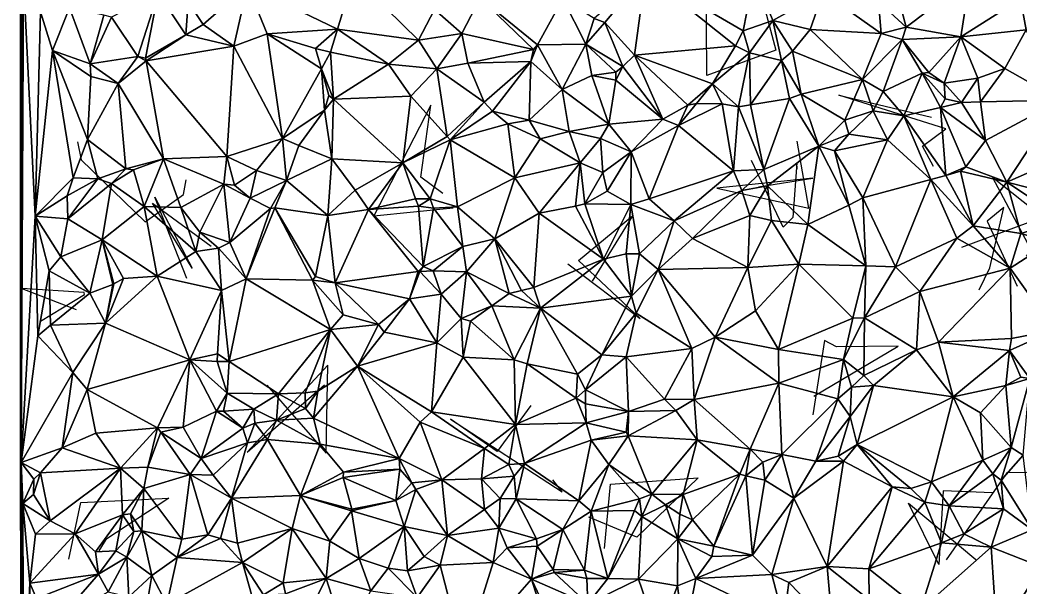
# Model space of a CAD drawing. Header units: metres. Extents: x -15 to 15.5, y -15.4 to 15.9.
# Drawn here: x -14.99 to 1.82, y -6.54 to 3 of the extents above; entities that cross this region are included whole.
import ezdxf

# ---------------------------------------------------------------- set-up
doc = ezdxf.new("R2010")
doc.units = ezdxf.units.M
doc.layers.add('CRACKS', color=1, linetype='Continuous')
doc.layers.add('STREET_MESH', color=7, linetype='Continuous')

msp = doc.modelspace()

# ---------------------------------------------------------------- linework, layer by layer
at = {"layer": 'CRACKS'}
for points in [[(-3.02, 3.749, 0.1), (-2.634, 3.758, 0.1), (-2.3, 2.492, 0.1), (-3.457, 2.069, 0.1), (-3.468, 3.778, 0.1)], [(0.347, 0.538, 0.1), (0.166, 0.884, 0.1), (0.553, 1.172, 0.1), (-1.24, 1.741, 0.1), (0.312, 1.369, 0.1)], [(-7.894, 0.09, 0.1), (-8.263, 0.363, 0.1), (-8.096, 1.57, 0.1), (-9.054, -0.289, 0.1), (-7.717, -0.152, 0.1)], [(-14.03, 0.952, 0.1), (-13.97, 0.655, 0.1), (-12.89, -0.387, 0.1), (-12.25, 0.069, 0.1), (-12.205, 0.315, 0.1)], [(-2.589, 0.199, 0.1), (-1.678, 0.346, 0.1), (-3.288, 0.175, 0.1), (-1.748, -0.16, 0.1), (-1.94, 0.968, 0.1)], [(-1.944, 0.498, 0.1), (-1.946, 0.604, 0.1), (-2.017, -0.314, 0.1), (-2.176, -0.48, 0.1), (-2.708, 0.639, 0.1)], [(0.825, -0.811, 0.1), (2.18, -0.308, 0.1), (1.339, 0.355, 0.1), (2.29, -1.427, 0.1), (1.911, -0.941, 0.1)], [(-12.193, -1.339, 0.1), (-12.733, 0.023, 0.1), (-12.102, -1.169, 0.1), (-12.771, -0.077, 0.1), (-11.785, -0.798, 0.1)], [(1.114, -1.531, 0.1), (1.296, -1.161, 0.1), (1.529, -0.146, 0.1), (1.251, -0.378, 0.1), (1.755, -1.466, 0.1)], [(-5.791, -1.091, 0.1), (-4.581, -2.012, 0.1), (-5.612, -1.039, 0.1), (-4.706, -0.288, 0.1), (-5.384, -1.387, 0.1)], [(-14.651, -2.055, 0.1), (-13.914, -1.61, 0.1), (-13.919, -1.574, 0.1), (-14.965, -1.507, 0.1), (-14.051, -1.862, 0.1)], [(-1.663, -3.314, 0.1), (-0.245, -2.474, 0.1), (-1.279, -2.487, 0.1), (-1.48, -2.383, 0.1), (-1.681, -3.631, 0.1)], [(-10.849, -3.128, 0.1), (-9.852, -4.273, 0.1), (-9.824, -2.794, 0.1), (-11.18, -4.257, 0.1), (-9.883, -3.123, 0.1)], [(-6.415, -3.47, 0.1), (-6.983, -4.246, 0.1), (-7.763, -3.7, 0.1), (-5.891, -4.924, 0.1), (-6.043, -4.72, 0.1)], [(-5.177, -5.873, 0.1), (-5.078, -4.792, 0.1), (-3.603, -4.689, 0.1), (-4.633, -5.68, 0.1), (-5.439, -5.344, 0.1)], [(2.23, -5.418, 0.1), (2.212, -5.761, 0.1), (2.247, -4.589, 0.1), (1.581, -4.604, 0.1), (0.561, -6.065, 0.1)], [(-14.172, -6.053, 0.1), (-13.975, -5.102, 0.1), (-12.494, -5.026, 0.1), (-13.555, -5.72, 0.1), (-13.67, -5.912, 0.1)], [(1.337, -4.94, 0.1), (0.509, -4.907, 0.1), (0.436, -6.144, 0.1), (-0.073, -5.113, 0.1), (1.061, -6.056, 0.1)]]:
    msp.add_polyline3d(points, dxfattribs=at)
at = {"layer": 'STREET_MESH'}
for points in [[(-14.984, -10.858), (-14.974, -4.429), (-14.995, 10.295)], [(-14.974, -4.429), (-14.957, 4.76), (-14.995, 10.295)], [(-14.957, 4.76), (-14.974, -4.429), (-14.934, 3.716)], [(-14.974, -4.429), (-14.742, -0.295), (-14.934, 3.716)], [(-14.934, 3.716), (-14.742, -0.295), (-14.652, 3.14)], [(-9.663, 2.844), (-9.391, 3.735), (-11.174, 3.579)], [(-9.391, 3.735), (-9.663, 2.844), (-8.3, 2.663)], [(-8.035, 3.175), (-9.391, 3.735), (-8.3, 2.663)], [(-5.352, 3.027), (-5.172, 2.961), (-4.489, 3.777)], [(-4.489, 3.777), (-5.172, 2.961), (-4.672, 2.408)], [(-2.976, 2.567), (-4.489, 3.777), (-4.672, 2.408)], [(-2.976, 2.567), (-2.849, 2.819), (-4.489, 3.777)], [(-2.849, 2.819), (-2.662, 3.762), (-4.489, 3.777)], [(-2.35, 2.992), (-2.662, 3.762), (-2.849, 2.819)], [(-1.507, 3.47), (-2.662, 3.762), (-2.35, 2.992)], [(-11.916, 2.924), (-11.174, 3.579), (-12.171, 3.307)], [(-11.174, 3.579), (-11.916, 2.924), (-11.406, 2.562)], [(-10.844, 2.767), (-11.174, 3.579), (-11.406, 2.562)], [(-10.844, 2.767), (-9.663, 2.844), (-11.174, 3.579)], [(-0.575, 3.303), (-0.11, 2.879), (-0.304, 3.627)], [(-0.304, 3.627), (-0.11, 2.879), (0.957, 3.693)], [(0.957, 3.693), (-0.11, 2.879), (0.807, 2.718)], [(1.809, 3.355), (0.957, 3.693), (0.807, 2.718)], [(1.904, 2.835), (2.825, 3.626), (1.809, 3.355)], [(-13.014, 2.389), (-12.677, 3.458), (-13.456, 3.048)], [(-13.014, 2.389), (-12.886, 2.362), (-12.677, 3.458)], [(-12.886, 2.362), (-12.209, 2.75), (-12.677, 3.458)], [(-12.677, 3.458), (-12.209, 2.75), (-12.171, 3.307)], [(-7.265, 3.37), (-8.035, 3.175), (-7.572, 2.771)], [(-6.37, 2.507), (-7.265, 3.37), (-7.572, 2.771)], [(-6.301, 2.581), (-7.265, 3.37), (-6.37, 2.507)], [(-7.265, 3.37), (-6.301, 2.581), (-5.877, 3.36)], [(-1.507, 3.47), (-2.35, 2.992), (-1.724, 2.839)], [(-0.533, 2.773), (-1.507, 3.47), (-1.724, 2.839)], [(-0.575, 3.303), (-1.507, 3.47), (-0.533, 2.773)], [(-14.447, 2.49), (-14.162, 3.205), (-14.652, 3.14)], [(-13.815, 2.267), (-14.162, 3.205), (-14.447, 2.49)], [(-14.162, 3.205), (-13.815, 2.267), (-13.588, 3.082)], [(-12.209, 2.75), (-11.916, 2.924), (-12.171, 3.307)], [(-6.301, 2.581), (-5.492, 2.593), (-5.877, 3.36)], [(-5.492, 2.593), (-5.352, 3.027), (-5.877, 3.36)], [(-0.11, 2.879), (-0.575, 3.303), (-0.533, 2.773)], [(1.904, 2.835), (1.809, 3.355), (0.807, 2.718)], [(-14.742, -0.295), (-14.447, 2.49), (-14.652, 3.14)], [(-13.588, 3.082), (-13.815, 2.267), (-13.456, 3.048)], [(-13.815, 2.267), (-13.014, 2.389), (-13.456, 3.048)], [(-8.035, 3.175), (-8.3, 2.663), (-7.572, 2.771)], [(-5.492, 2.593), (-5.172, 2.961), (-5.352, 3.027)], [(-11.916, 2.924), (-12.209, 2.75), (-11.406, 2.562)], [(-4.872, 2.222), (-5.172, 2.961), (-5.492, 2.593)], [(-5.172, 2.961), (-4.872, 2.222), (-4.672, 2.408)], [(-2.744, 2.449), (-2.35, 2.992), (-2.849, 2.819)], [(-2.35, 2.992), (-2.744, 2.449), (-2.206, 2.323)], [(-2.35, 2.992), (-2.018, 2.477), (-1.724, 2.839)], [(-2.018, 2.477), (-2.35, 2.992), (-2.206, 2.323)], [(-0.177, 2.672), (-0.11, 2.879), (-0.533, 2.773)], [(-0.11, 2.879), (-0.177, 2.672), (0.807, 2.718)], [(-12.886, 2.362), (-12.876, 2.312), (-12.209, 2.75)], [(-12.209, 2.75), (-12.876, 2.312), (-11.406, 2.562)], [(-10.586, 1.011), (-10.844, 2.767), (-11.406, 2.562)], [(-9.663, 2.844), (-10.844, 2.767), (-10.033, 2.524)], [(-10.844, 2.767), (-9.932, 2.182), (-10.033, 2.524)], [(-10.844, 2.767), (-10.586, 1.011), (-9.932, 2.182)], [(-9.777, 2.461), (-9.663, 2.844), (-10.033, 2.524)], [(-9.663, 2.844), (-9.777, 2.461), (-8.808, 2.258)], [(-8.3, 2.663), (-9.663, 2.844), (-8.808, 2.258)], [(-8.3, 2.663), (-7.991, 2.181), (-7.572, 2.771)], [(-7.991, 2.181), (-7.473, 2.278), (-7.572, 2.771)], [(-7.473, 2.278), (-6.37, 2.507), (-7.572, 2.771)], [(-2.976, 2.567), (-2.744, 2.449), (-2.849, 2.819)], [(-2.018, 2.477), (-0.845, 2.001), (-1.724, 2.839)], [(-0.845, 2.001), (-0.533, 2.773), (-1.724, 2.839)], [(-0.845, 2.001), (-0.177, 2.672), (-0.533, 2.773)], [(-0.177, 2.672), (0.27, 2.121), (0.807, 2.718)], [(0.807, 2.718), (0.27, 2.121), (0.528, 1.941)], [(1.093, 2.026), (0.807, 2.718), (0.528, 1.941)], [(1.904, 2.835), (0.807, 2.718), (1.544, 2.187)], [(0.807, 2.718), (1.093, 2.026), (1.544, 2.187)], [(2.487, 1.656), (1.904, 2.835), (1.544, 2.187)], [(-12.876, 2.312), (-11.522, 0.709), (-11.406, 2.562)], [(-11.522, 0.709), (-10.586, 1.011), (-11.406, 2.562)], [(-9.932, 2.182), (-9.777, 2.461), (-10.033, 2.524)], [(-7.991, 2.181), (-8.3, 2.663), (-8.808, 2.258)], [(-6.417, 2.303), (-6.301, 2.581), (-6.37, 2.507)], [(-6.301, 2.581), (-6.417, 2.303), (-5.888, 1.835)], [(-5.492, 2.593), (-6.301, 2.581), (-5.888, 1.835)], [(-5.39, 2.067), (-5.492, 2.593), (-5.888, 1.835)], [(-4.988, 2.126), (-5.492, 2.593), (-5.39, 2.067)], [(-4.988, 2.126), (-4.872, 2.222), (-5.492, 2.593)], [(-3.366, 1.928), (-2.976, 2.567), (-4.672, 2.408)], [(-3.366, 1.928), (-2.744, 2.449), (-2.976, 2.567)], [(-0.177, 2.672), (-0.845, 2.001), (-0.495, 1.802)], [(-0.177, 2.672), (-0.495, 1.802), (0.157, 2.109)], [(0.27, 2.121), (-0.177, 2.672), (0.157, 2.109)], [(-14.447, 2.49), (-14.742, -0.295), (-14.103, 0.352)], [(-13.863, 0.995), (-14.447, 2.49), (-14.103, 0.352)], [(-13.863, 0.995), (-13.805, 2.051), (-14.447, 2.49)], [(-13.805, 2.051), (-13.815, 2.267), (-14.447, 2.49)], [(-13.014, 2.389), (-13.815, 2.267), (-13.346, 1.936)], [(-12.876, 2.312), (-13.014, 2.389), (-13.346, 1.936)], [(-12.876, 2.312), (-12.886, 2.362), (-13.014, 2.389)], [(-9.932, 2.182), (-9.731, 1.669), (-9.777, 2.461)], [(-9.777, 2.461), (-9.731, 1.669), (-8.808, 2.258)], [(-6.417, 2.303), (-6.37, 2.507), (-7.473, 2.278)], [(-4.872, 2.222), (-4.197, 1.333), (-4.672, 2.408)], [(-4.197, 1.333), (-3.777, 1.569), (-4.672, 2.408)], [(-3.777, 1.569), (-3.366, 1.928), (-4.672, 2.408)], [(-2.744, 2.449), (-3.366, 1.928), (-2.927, 1.543)], [(-2.744, 2.449), (-2.927, 1.543), (-2.727, 1.576)], [(-2.206, 2.323), (-2.744, 2.449), (-2.727, 1.576)], [(-2.018, 2.477), (-2.206, 2.323), (-1.872, 1.753)], [(-0.845, 2.001), (-2.018, 2.477), (-1.872, 1.753)], [(-13.815, 2.267), (-13.805, 2.051), (-13.346, 1.936)], [(-12.587, 0.668), (-12.876, 2.312), (-13.346, 1.936)], [(-11.522, 0.709), (-12.876, 2.312), (-12.587, 0.668)], [(-9.731, 1.669), (-8.433, 1.719), (-8.808, 2.258)], [(-8.433, 1.719), (-7.991, 2.181), (-8.808, 2.258)], [(-7.473, 2.278), (-7.991, 2.181), (-7.201, 1.62)], [(-6.417, 2.303), (-7.473, 2.278), (-7.201, 1.62)], [(-7.061, 1.469), (-6.417, 2.303), (-7.201, 1.62)], [(-6.417, 2.303), (-7.061, 1.469), (-6.441, 1.32)], [(-6.417, 2.303), (-6.441, 1.32), (-5.888, 1.835)], [(-4.872, 2.222), (-4.988, 2.126), (-4.987, 1.988)], [(-4.197, 1.333), (-4.872, 2.222), (-4.987, 1.988)], [(-2.068, 1.684), (-2.206, 2.323), (-2.727, 1.576)], [(-2.206, 2.323), (-2.068, 1.684), (-1.872, 1.753)], [(1.093, 2.026), (1.136, 1.625), (1.544, 2.187)], [(1.136, 1.625), (2.487, 1.656), (1.544, 2.187)], [(-13.805, 2.051), (-13.863, 0.995), (-13.346, 1.936)], [(-10.586, 1.011), (-9.883, 1.486), (-9.932, 2.182)], [(-9.808, 1.734), (-9.731, 1.669), (-9.932, 2.182)], [(-9.883, 1.486), (-9.808, 1.734), (-9.932, 2.182)], [(-7.821, 1.042), (-7.991, 2.181), (-8.433, 1.719)], [(-7.991, 2.181), (-7.821, 1.042), (-7.201, 1.62)], [(-5.39, 2.067), (-5.888, 1.835), (-5.103, 1.254)], [(-4.988, 2.126), (-5.39, 2.067), (-4.987, 1.988)], [(-4.987, 1.988), (-5.39, 2.067), (-5.103, 1.254)], [(-0.495, 1.802), (-0.148, 1.394), (0.157, 2.109)], [(0.157, 2.109), (-0.148, 1.394), (0.466, 1.533)], [(0.27, 2.121), (0.157, 2.109), (0.528, 1.941)], [(0.157, 2.109), (0.543, 1.674), (0.528, 1.941)], [(0.543, 1.674), (0.157, 2.109), (0.466, 1.533)], [(0.819, 1.616), (1.093, 2.026), (0.528, 1.941)], [(1.093, 2.026), (0.819, 1.616), (1.136, 1.625)], [(-13.863, 0.995), (-13.215, 0.503), (-13.346, 1.936)], [(-13.215, 0.503), (-12.587, 0.668), (-13.346, 1.936)], [(-4.197, 1.333), (-4.987, 1.988), (-5.103, 1.254)], [(-3.63, 1.599), (-3.366, 1.928), (-3.777, 1.569)], [(-3.366, 1.928), (-3.63, 1.599), (-3.2, 1.59)], [(-2.927, 1.543), (-3.366, 1.928), (-3.2, 1.59)], [(-1.142, 1.319), (-0.845, 2.001), (-1.872, 1.753)], [(-1.142, 1.319), (-0.667, 1.478), (-0.845, 2.001)], [(-0.845, 2.001), (-0.667, 1.478), (-0.495, 1.802)], [(0.543, 1.674), (0.819, 1.616), (0.528, 1.941)], [(-9.808, 1.734), (-9.883, 1.486), (-9.731, 1.669)], [(-9.731, 1.669), (-8.564, 0.605), (-8.433, 1.719)], [(-8.564, 0.605), (-7.821, 1.042), (-8.433, 1.719)], [(-6.441, 1.32), (-5.769, 1.126), (-5.888, 1.835)], [(-5.888, 1.835), (-5.769, 1.126), (-5.103, 1.254)], [(-2.5, 0.489), (-2.068, 1.684), (-2.727, 1.576)], [(-2.068, 1.684), (-2.5, 0.489), (-1.579, 0.882)], [(-2.068, 1.684), (-1.579, 0.882), (-1.872, 1.753)], [(-1.579, 0.882), (-1.142, 1.319), (-1.872, 1.753)], [(-0.667, 1.478), (-0.148, 1.394), (-0.495, 1.802)], [(-9.731, 1.669), (-9.883, 1.486), (-9.76, 0.669)], [(-8.564, 0.605), (-9.731, 1.669), (-9.76, 0.669)], [(-7.821, 1.042), (-7.768, 0.99), (-7.201, 1.62)], [(-7.768, 0.99), (-7.061, 1.469), (-7.201, 1.62)], [(-3.777, 1.569), (-4.197, 1.333), (-3.937, 1.23)], [(-3.2, 1.59), (-3.63, 1.599), (-3.937, 1.23)], [(-3.63, 1.599), (-3.777, 1.569), (-3.937, 1.23)], [(-3.2, 1.59), (-3.937, 1.23), (-3.009, 0.468)], [(-2.927, 1.543), (-3.2, 1.59), (-3.009, 0.468)], [(-2.5, 0.489), (-2.927, 1.543), (-3.009, 0.468)], [(-2.927, 1.543), (-2.5, 0.489), (-2.727, 1.576)], [(0.466, 1.533), (-0.148, 1.394), (0.553, 0.392)], [(0.819, 1.616), (0.543, 1.674), (0.466, 1.533)], [(1.224, 0.979), (0.819, 1.616), (0.466, 1.533)], [(0.89, 0.537), (0.466, 1.533), (0.553, 0.392)], [(0.89, 0.537), (1.224, 0.979), (0.466, 1.533)], [(1.136, 1.625), (0.819, 1.616), (1.224, 0.979)], [(2.487, 1.656), (1.136, 1.625), (1.224, 0.979)], [(1.582, 0.275), (2.487, 1.656), (1.224, 0.979)], [(3.004, 0.902), (2.487, 1.656), (1.582, 0.275)], [(-9.883, 1.486), (-10.586, 1.011), (-10.31, 0.892)], [(-9.883, 1.486), (-10.31, 0.892), (-9.76, 0.669)], [(-7.061, 1.469), (-7.768, 0.99), (-6.802, 1.256)], [(-7.061, 1.469), (-6.802, 1.256), (-6.441, 1.32)], [(-1.072, 1.084), (-0.667, 1.478), (-1.142, 1.319)], [(-0.667, 1.478), (-1.072, 1.084), (-0.422, 0.986)], [(-0.148, 1.394), (-0.667, 1.478), (-0.422, 0.986)], [(-0.148, 1.394), (-0.422, 0.986), (0.304, 0.321)], [(0.553, 0.392), (-0.148, 1.394), (0.304, 0.321)], [(-7.768, 0.99), (-6.681, 0.349), (-6.802, 1.256)], [(-6.441, 1.32), (-6.802, 1.256), (-6.259, 1.004)], [(-6.802, 1.256), (-6.681, 0.349), (-6.259, 1.004)], [(-5.769, 1.126), (-6.441, 1.32), (-6.259, 1.004)], [(-5.769, 1.126), (-5.244, 1.013), (-5.103, 1.254)], [(-5.244, 1.013), (-4.731, 0.788), (-5.103, 1.254)], [(-4.731, 0.788), (-4.197, 1.333), (-5.103, 1.254)], [(-4.197, 1.333), (-4.731, 0.788), (-3.937, 1.23)], [(-4.731, 0.788), (-4.43, -0.001), (-3.937, 1.23)], [(-3.937, 1.23), (-4.43, -0.001), (-3.009, 0.468)], [(-1.072, 1.084), (-1.142, 1.319), (-1.579, 0.882)], [(-11.023, 0.472), (-10.586, 1.011), (-11.522, 0.709)], [(-10.586, 1.011), (-11.023, 0.472), (-10.517, 0.307)], [(-10.31, 0.892), (-10.586, 1.011), (-10.517, 0.307)], [(-8.564, 0.605), (-7.768, 0.99), (-7.821, 1.042)], [(-5.587, 0.603), (-5.769, 1.126), (-6.259, 1.004)], [(-5.244, 1.013), (-5.769, 1.126), (-5.587, 0.603)], [(-5.204, 0.438), (-5.244, 1.013), (-5.587, 0.603)], [(-4.731, 0.788), (-5.244, 1.013), (-5.204, 0.438)], [(-1.313, 0.801), (-1.072, 1.084), (-1.579, 0.882)], [(-1.072, 1.084), (-1.313, 0.801), (-0.422, 0.986)], [(-13.688, 0.336), (-13.863, 0.995), (-14.103, 0.352)], [(-13.688, 0.336), (-13.215, 0.503), (-13.863, 0.995)], [(-10.31, 0.892), (-10.517, 0.307), (-9.76, 0.669)], [(-7.768, 0.99), (-8.564, 0.605), (-8.104, -0.003)], [(-7.646, -0.139), (-7.768, 0.99), (-8.104, -0.003)], [(-6.681, 0.349), (-7.768, 0.99), (-7.646, -0.139)], [(-6.681, 0.349), (-5.587, 0.603), (-6.259, 1.004)], [(-2.5, 0.489), (-2.441, 0.215), (-1.579, 0.882)], [(-2.441, 0.215), (-1.763, -0.432), (-1.579, 0.882)], [(-1.763, -0.432), (-1.075, -0.111), (-1.579, 0.882)], [(-1.075, -0.111), (-1.313, 0.801), (-1.579, 0.882)], [(-1.313, 0.801), (-0.838, 0.016), (-0.422, 0.986)], [(-0.422, 0.986), (-0.838, 0.016), (0.304, 0.321)], [(0.89, 0.537), (1.582, 0.275), (1.224, 0.979)], [(3.004, 0.902), (1.582, 0.275), (2.773, -0.025)], [(-11.569, 0.244), (-11.522, 0.709), (-12.587, 0.668)], [(-11.569, 0.244), (-11.394, 0.226), (-11.522, 0.709)], [(-11.394, 0.226), (-11.023, 0.472), (-11.522, 0.709)], [(-4.731, 0.788), (-5.204, 0.438), (-5.131, 0.127)], [(-4.733, -0.1), (-4.731, 0.788), (-5.131, 0.127)], [(-4.731, 0.788), (-4.733, -0.1), (-4.43, -0.001)], [(-0.838, 0.016), (-1.313, 0.801), (-1.075, -0.111)], [(-13.215, 0.503), (-13.087, 0.487), (-12.587, 0.668)], [(-13.087, 0.487), (-12.911, -0.13), (-12.587, 0.668)], [(-12.911, -0.13), (-12.296, -0.149), (-12.587, 0.668)], [(-12.296, -0.149), (-11.569, 0.244), (-12.587, 0.668)], [(-10.517, 0.307), (-9.823, -0.281), (-9.76, 0.669)], [(-9.823, -0.281), (-9.363, 0.146), (-9.76, 0.669)], [(-9.363, 0.146), (-8.564, 0.605), (-9.76, 0.669)], [(-8.564, 0.605), (-9.363, 0.146), (-9.144, -0.181)], [(-8.354, -0.004), (-8.564, 0.605), (-9.144, -0.181)], [(-8.564, 0.605), (-8.354, -0.004), (-8.104, -0.003)], [(-6.681, 0.349), (-6.277, -0.244), (-5.587, 0.603)], [(-6.277, -0.244), (-5.667, -0.126), (-5.587, 0.603)], [(-5.667, -0.126), (-5.508, -0.088), (-5.587, 0.603)], [(-5.508, -0.088), (-5.204, 0.438), (-5.587, 0.603)], [(0.8, 0.465), (0.89, 0.537), (0.553, 0.392)], [(0.8, 0.465), (1.582, 0.275), (0.89, 0.537)], [(-14.742, -0.295), (-14.204, 0.047), (-14.103, 0.352)], [(-14.204, 0.047), (-13.688, 0.336), (-14.103, 0.352)], [(-13.215, 0.503), (-13.688, 0.336), (-13.457, 0.254)], [(-13.215, 0.503), (-13.457, 0.254), (-13.087, 0.487)], [(-13.457, 0.254), (-12.911, -0.13), (-13.087, 0.487)], [(-11.131, 0.01), (-11.023, 0.472), (-11.394, 0.226)], [(-11.023, 0.472), (-11.131, 0.01), (-10.517, 0.307)], [(-6.681, 0.349), (-7.646, -0.139), (-7.019, -0.672)], [(-6.277, -0.244), (-6.681, 0.349), (-7.019, -0.672)], [(-5.204, 0.438), (-5.508, -0.088), (-5.131, 0.127)], [(-4.43, -0.001), (-4.008, -0.37), (-3.009, 0.468)], [(-4.008, -0.37), (-2.87, 0.137), (-3.009, 0.468)], [(-2.87, 0.137), (-2.5, 0.489), (-3.009, 0.468)], [(-2.441, 0.215), (-2.5, 0.489), (-2.87, 0.137)], [(1.012, -0.456), (0.553, 0.392), (0.304, 0.321)], [(1.012, -0.456), (0.8, 0.465), (0.553, 0.392)], [(1.582, 0.275), (0.8, 0.465), (1.012, -0.456)], [(-14.194, -0.338), (-13.688, 0.336), (-14.204, 0.047)], [(-13.688, 0.336), (-14.194, -0.338), (-13.457, 0.254)], [(-13.457, 0.254), (-14.194, -0.338), (-13.617, -0.691)], [(-12.911, -0.13), (-13.457, 0.254), (-13.617, -0.691)], [(-11.569, 0.244), (-12.296, -0.149), (-11.975, -0.56)], [(-11.469, -0.733), (-11.569, 0.244), (-11.975, -0.56)], [(-11.569, 0.244), (-11.131, 0.01), (-11.394, 0.226)], [(-11.131, 0.01), (-11.569, 0.244), (-11.469, -0.733)], [(-11.131, 0.01), (-10.788, -0.162), (-10.517, 0.307)], [(-10.788, -0.162), (-10.716, -0.155), (-10.517, 0.307)], [(-10.716, -0.155), (-9.823, -0.281), (-10.517, 0.307)], [(-2.441, 0.215), (-2.87, 0.137), (-2.737, -0.281)], [(-2.441, 0.215), (-2.737, -0.281), (-2.371, -0.366)], [(-1.763, -0.432), (-2.441, 0.215), (-2.371, -0.366)], [(-0.838, 0.016), (-0.292, -1.143), (0.304, 0.321)], [(-0.292, -1.143), (0.74, -0.663), (0.304, 0.321)], [(0.74, -0.663), (1.012, -0.456), (0.304, 0.321)], [(1.815, -0.587), (1.582, 0.275), (1.012, -0.456)], [(1.582, 0.275), (1.815, -0.587), (2.545, -0.36)], [(2.773, -0.025), (1.582, 0.275), (2.545, -0.36)], [(-14.194, -0.338), (-14.204, 0.047), (-14.742, -0.295)], [(-11.131, 0.01), (-11.469, -0.733), (-10.788, -0.162)], [(-9.144, -0.181), (-9.363, 0.146), (-9.823, -0.281)], [(-5.508, -0.088), (-4.733, -0.1), (-5.131, 0.127)], [(-2.87, 0.137), (-4.008, -0.37), (-3.701, -0.666)], [(-2.737, -0.281), (-2.87, 0.137), (-3.701, -0.666)], [(-0.838, 0.016), (-1.075, -0.111), (-0.788, -1.126)], [(-0.838, 0.016), (-0.788, -1.126), (-0.292, -1.143)], [(-12.69, -1.299), (-12.911, -0.13), (-13.617, -0.691)], [(-12.039, -0.886), (-12.911, -0.13), (-12.69, -1.299)], [(-12.296, -0.149), (-12.911, -0.13), (-12.039, -0.886)], [(-12.296, -0.149), (-12.039, -0.886), (-11.975, -0.56)], [(-11.469, -0.733), (-11.197, -1.348), (-10.788, -0.162)], [(-10.716, -0.155), (-11.197, -1.348), (-10.08, -1.367)], [(-11.197, -1.348), (-10.716, -0.155), (-10.788, -0.162)], [(-10.716, -0.155), (-10.029, -1.307), (-9.823, -0.281)], [(-10.029, -1.307), (-10.716, -0.155), (-10.08, -1.367)], [(-8.302, -0.126), (-8.354, -0.004), (-9.144, -0.181)], [(-8.222, -1.141), (-8.302, -0.126), (-9.144, -0.181)], [(-8.354, -0.004), (-8.302, -0.126), (-8.104, -0.003)], [(-8.302, -0.126), (-8.052, -0.158), (-8.104, -0.003)], [(-8.302, -0.126), (-8.222, -1.141), (-8.052, -0.158)], [(-8.222, -1.141), (-7.557, -0.805), (-8.052, -0.158)], [(-8.052, -0.158), (-7.646, -0.139), (-8.104, -0.003)], [(-8.052, -0.158), (-7.557, -0.805), (-7.646, -0.139)], [(-7.646, -0.139), (-7.557, -0.805), (-7.019, -0.672)], [(-5.194, -1.017), (-5.667, -0.126), (-6.277, -0.244)], [(-5.194, -1.017), (-5.508, -0.088), (-5.667, -0.126)], [(-5.508, -0.088), (-5.194, -1.017), (-4.733, -0.1)], [(-5.194, -1.017), (-4.814, -0.925), (-4.733, -0.1)], [(-4.733, -0.1), (-4.814, -0.925), (-4.591, -0.927)], [(-4.733, -0.1), (-4.008, -0.37), (-4.43, -0.001)], [(-4.008, -0.37), (-4.733, -0.1), (-4.591, -0.927)], [(-1.075, -0.111), (-1.763, -0.432), (-0.788, -1.126)], [(-14.698, -2.304), (-14.742, -0.295), (-14.974, -4.429)], [(-14.507, -1.209), (-14.742, -0.295), (-14.698, -2.304)], [(-14.311, -0.975), (-14.194, -0.338), (-14.742, -0.295)], [(-14.507, -1.209), (-14.311, -0.975), (-14.742, -0.295)], [(-10.029, -1.307), (-9.704, -1.411), (-9.823, -0.281)], [(-9.704, -1.411), (-9.144, -0.181), (-9.823, -0.281)], [(-8.308, -1.223), (-9.144, -0.181), (-9.704, -1.411)], [(-8.308, -1.223), (-8.222, -1.141), (-9.144, -0.181)], [(-6.362, -1.492), (-6.277, -0.244), (-7.019, -0.672)], [(-6.362, -1.492), (-5.194, -1.017), (-6.277, -0.244)], [(-2.737, -0.281), (-3.701, -0.666), (-2.772, -1.156)], [(-2.371, -0.366), (-2.737, -0.281), (-2.772, -1.156)], [(-14.194, -0.338), (-14.311, -0.975), (-13.617, -0.691)], [(-4.008, -0.37), (-4.591, -0.927), (-4.277, -1.189)], [(-3.701, -0.666), (-4.008, -0.37), (-4.277, -1.189)], [(-1.914, -1.1), (-2.371, -0.366), (-2.772, -1.156)], [(-1.763, -0.432), (-2.371, -0.366), (-1.914, -1.1)], [(-0.788, -1.126), (-1.763, -0.432), (-1.914, -1.1)], [(1.012, -0.456), (0.74, -0.663), (1.637, -1.167)], [(1.815, -0.587), (1.012, -0.456), (1.637, -1.167)], [(1.815, -0.587), (2.316, -0.729), (2.545, -0.36)], [(-12.039, -0.886), (-11.661, -0.833), (-11.975, -0.56)], [(-11.661, -0.833), (-11.469, -0.733), (-11.975, -0.56)], [(-7.557, -0.805), (-7.497, -1.228), (-7.019, -0.672)], [(-7.497, -1.228), (-6.78, -1.592), (-7.019, -0.672)], [(-6.78, -1.592), (-6.571, -1.542), (-7.019, -0.672)], [(-6.571, -1.542), (-6.362, -1.492), (-7.019, -0.672)], [(-3.701, -0.666), (-4.277, -1.189), (-2.772, -1.156)], [(0.118, -1.56), (0.74, -0.663), (-0.292, -1.143)], [(0.74, -0.663), (0.118, -1.56), (1.637, -1.167)], [(2.316, -0.729), (1.815, -0.587), (1.637, -1.167)], [(-14.311, -0.975), (-13.82, -1.584), (-13.617, -0.691)], [(-13.82, -1.584), (-13.435, -1.441), (-13.617, -0.691)], [(-13.256, -1.339), (-12.69, -1.299), (-13.617, -0.691)], [(-13.417, -1.432), (-13.256, -1.339), (-13.617, -0.691)], [(-13.435, -1.441), (-13.417, -1.432), (-13.617, -0.691)], [(-11.661, -0.833), (-12.039, -0.886), (-11.612, -1.542)], [(-11.469, -0.733), (-11.661, -0.833), (-11.197, -1.348)], [(-11.197, -1.348), (-11.661, -0.833), (-11.612, -1.542)], [(-7.557, -0.805), (-8.222, -1.141), (-8.055, -1.212)], [(-7.497, -1.228), (-7.557, -0.805), (-8.055, -1.212)], [(2.382, -2.208), (2.316, -0.729), (1.637, -1.167)], [(-14.311, -0.975), (-14.507, -1.209), (-13.82, -1.584)], [(-12.039, -0.886), (-12.69, -1.299), (-11.612, -1.542)], [(-4.814, -0.925), (-5.194, -1.017), (-4.724, -1.634)], [(-4.591, -0.927), (-4.814, -0.925), (-4.724, -1.634)], [(-4.591, -0.927), (-4.724, -1.634), (-4.277, -1.189)], [(-8.282, -1.22), (-8.222, -1.141), (-8.308, -1.223)], [(-8.222, -1.141), (-8.282, -1.22), (-8.055, -1.212)], [(-6.362, -1.492), (-6.253, -1.837), (-5.194, -1.017)], [(-5.194, -1.017), (-6.253, -1.837), (-4.724, -1.634)], [(-4.277, -1.189), (-3.319, -2.325), (-2.772, -1.156)], [(-3.319, -2.325), (-2.641, -1.884), (-2.772, -1.156)], [(-2.641, -1.884), (-1.914, -1.1), (-2.772, -1.156)], [(-2.641, -1.884), (-2.256, -2.531), (-1.914, -1.1)], [(-2.256, -2.531), (-1.008, -2.006), (-1.914, -1.1)], [(-1.008, -2.006), (-0.788, -1.126), (-1.914, -1.1)], [(-0.811, -1.999), (-0.788, -1.126), (-1.008, -2.006)], [(-0.788, -1.126), (-0.811, -1.999), (-0.292, -1.143)], [(-0.811, -1.999), (0.118, -1.56), (-0.292, -1.143)], [(0.118, -1.56), (0.43, -2.406), (1.637, -1.167)], [(0.43, -2.406), (1.661, -2.349), (1.637, -1.167)], [(1.661, -2.349), (2.382, -2.208), (1.637, -1.167)], [(-14.482, -2.124), (-14.507, -1.209), (-14.698, -2.304)], [(-14.507, -1.209), (-14.482, -2.124), (-13.82, -1.584)], [(-13.558, -2.087), (-12.144, -2.703), (-12.69, -1.299)], [(-13.558, -2.087), (-12.69, -1.299), (-13.256, -1.339)], [(-13.417, -1.432), (-13.558, -2.087), (-13.256, -1.339)], [(-12.69, -1.299), (-12.144, -2.703), (-11.612, -1.542)], [(-9.704, -1.411), (-10.029, -1.307), (-10.08, -1.367)], [(-8.455, -1.683), (-8.308, -1.223), (-9.704, -1.411)], [(-7.921, -1.605), (-8.282, -1.22), (-8.455, -1.683)], [(-8.282, -1.22), (-8.308, -1.223), (-8.455, -1.683)], [(-8.282, -1.22), (-7.921, -1.605), (-8.055, -1.212)], [(-7.921, -1.605), (-7.497, -1.228), (-8.055, -1.212)], [(-7.497, -1.228), (-7.921, -1.605), (-7.587, -2.013)], [(-7.497, -1.228), (-7.587, -2.013), (-7.069, -1.796)], [(-6.78, -1.592), (-7.497, -1.228), (-7.069, -1.796)], [(-4.724, -1.634), (-4.647, -1.924), (-4.277, -1.189)], [(-4.277, -1.189), (-4.647, -1.924), (-3.709, -2.515)], [(-3.319, -2.325), (-4.277, -1.189), (-3.709, -2.515)], [(-13.558, -2.087), (-13.435, -1.441), (-13.82, -1.584)], [(-13.558, -2.087), (-13.417, -1.432), (-13.435, -1.441)], [(-11.481, -2.736), (-11.197, -1.348), (-11.612, -1.542)], [(-9.779, -2.195), (-11.197, -1.348), (-11.481, -2.736)], [(-11.197, -1.348), (-9.779, -2.195), (-10.08, -1.367)], [(-9.566, -1.95), (-9.704, -1.411), (-10.08, -1.367)], [(-9.779, -2.195), (-9.566, -1.95), (-10.08, -1.367)], [(-8.455, -1.683), (-9.704, -1.411), (-8.972, -2.113)], [(-9.704, -1.411), (-9.566, -1.95), (-8.972, -2.113)], [(-6.571, -1.542), (-6.253, -1.837), (-6.362, -1.492)], [(-14.482, -2.124), (-13.558, -2.087), (-13.82, -1.584)], [(-12.144, -2.703), (-11.676, -2.603), (-11.612, -1.542)], [(-11.676, -2.603), (-11.481, -2.736), (-11.612, -1.542)], [(-7.993, -2.419), (-7.921, -1.605), (-8.455, -1.683)], [(-7.921, -1.605), (-7.993, -2.419), (-7.587, -2.013)], [(-6.253, -1.837), (-6.78, -1.592), (-7.069, -1.796)], [(-6.253, -1.837), (-6.571, -1.542), (-6.78, -1.592)], [(-4.724, -1.634), (-6.253, -1.837), (-5.222, -2.622)], [(-4.647, -1.924), (-4.724, -1.634), (-5.222, -2.622)], [(-0.811, -1.999), (0.062, -2.536), (0.118, -1.56)], [(0.062, -2.536), (0.43, -2.406), (0.118, -1.56)], [(-8.455, -1.683), (-8.972, -2.113), (-8.878, -2.241)], [(-7.993, -2.419), (-8.455, -1.683), (-8.878, -2.241)], [(-7.069, -1.796), (-7.587, -2.013), (-7.428, -2.055)], [(-6.697, -2.707), (-7.069, -1.796), (-7.428, -2.055)], [(-6.697, -2.707), (-6.253, -1.837), (-7.069, -1.796)], [(-6.253, -1.837), (-6.697, -2.707), (-6.474, -2.772)], [(-5.631, -2.948), (-6.253, -1.837), (-6.474, -2.772)], [(-6.253, -1.837), (-5.631, -2.948), (-5.222, -2.622)], [(-9.566, -1.95), (-9.779, -2.195), (-8.972, -2.113)], [(-7.587, -2.013), (-7.993, -2.419), (-7.551, -2.659)], [(-7.587, -2.013), (-7.551, -2.659), (-7.428, -2.055)], [(-4.813, -2.653), (-4.647, -1.924), (-5.222, -2.622)], [(-4.647, -1.924), (-4.813, -2.653), (-3.709, -2.515)], [(-2.641, -1.884), (-3.319, -2.325), (-2.256, -2.531)], [(-2.256, -2.531), (-1.164, -2.699), (-1.008, -2.006)], [(-1.164, -2.699), (-0.811, -1.999), (-1.008, -2.006)], [(-0.811, -1.999), (-1.164, -2.699), (-0.822, -2.971)], [(0.062, -2.536), (-0.811, -1.999), (-0.822, -2.971)], [(-14.107, -2.918), (-14.482, -2.124), (-14.698, -2.304)], [(-13.558, -2.087), (-14.482, -2.124), (-14.107, -2.918)], [(-13.866, -3.205), (-13.558, -2.087), (-14.107, -2.918)], [(-13.558, -2.087), (-13.866, -3.205), (-12.144, -2.703)], [(-9.779, -2.195), (-9.324, -2.81), (-8.972, -2.113)], [(-8.972, -2.113), (-9.324, -2.81), (-8.878, -2.241)], [(-7.551, -2.659), (-6.697, -2.707), (-7.428, -2.055)], [(-14.107, -2.918), (-14.698, -2.304), (-14.974, -4.429)], [(-10.651, -3.278), (-9.779, -2.195), (-11.481, -2.736)], [(-9.779, -2.195), (-10.651, -3.278), (-10.205, -3.258)], [(-9.993, -3.232), (-9.779, -2.195), (-10.205, -3.258)], [(-9.324, -2.81), (-9.779, -2.195), (-9.993, -3.232)], [(-9.324, -2.81), (-7.993, -2.419), (-8.878, -2.241)], [(-3.671, -3.37), (-3.319, -2.325), (-3.709, -2.515)], [(-2.248, -3.099), (-3.319, -2.325), (-3.671, -3.37)], [(-3.319, -2.325), (-2.248, -3.099), (-2.256, -2.531)], [(0.43, -2.406), (1.623, -2.546), (1.661, -2.349)], [(1.623, -2.546), (2.382, -2.208), (1.661, -2.349)], [(1.623, -2.546), (1.965, -3.019), (2.382, -2.208)], [(-7.993, -2.419), (-9.324, -2.81), (-8.082, -3.576)], [(-7.993, -2.419), (-8.082, -3.576), (-7.551, -2.659)], [(-4.813, -2.653), (-4.167, -3.366), (-3.709, -2.515)], [(-4.167, -3.366), (-3.671, -3.37), (-3.709, -2.515)], [(0.43, -2.406), (0.062, -2.536), (0.679, -3.324)], [(1.623, -2.546), (0.43, -2.406), (0.679, -3.324)], [(-11.681, -2.734), (-11.676, -2.603), (-12.144, -2.703)], [(-11.676, -2.603), (-11.681, -2.734), (-11.481, -2.736)], [(-8.082, -3.576), (-6.673, -3.792), (-7.551, -2.659)], [(-6.673, -3.792), (-6.697, -2.707), (-7.551, -2.659)], [(-5.631, -2.948), (-5.495, -3.208), (-5.222, -2.622)], [(-5.495, -3.208), (-4.813, -2.653), (-5.222, -2.622)], [(-4.813, -2.653), (-5.495, -3.208), (-4.773, -3.574)], [(-4.167, -3.366), (-4.813, -2.653), (-4.773, -3.574)], [(-2.248, -3.099), (-1.164, -2.699), (-2.256, -2.531)], [(-0.657, -3.136), (0.062, -2.536), (-0.822, -2.971)], [(0.062, -2.536), (-0.657, -3.136), (0.679, -3.324)], [(1.562, -3.135), (1.623, -2.546), (0.679, -3.324)], [(1.623, -2.546), (1.562, -3.135), (1.815, -2.999)], [(1.965, -3.019), (1.623, -2.546), (1.815, -2.999)], [(-13.866, -3.205), (-12.683, -3.846), (-12.144, -2.703)], [(-12.144, -2.703), (-12.683, -3.846), (-12.254, -3.834)], [(-11.693, -3.568), (-12.144, -2.703), (-12.254, -3.834)], [(-12.144, -2.703), (-11.693, -3.568), (-11.514, -3.264)], [(-11.681, -2.734), (-12.144, -2.703), (-11.514, -3.264)], [(-11.681, -2.734), (-11.514, -3.264), (-11.481, -2.736)], [(-11.514, -3.264), (-10.651, -3.278), (-11.481, -2.736)], [(-9.324, -2.81), (-10.063, -3.684), (-8.629, -4.359)], [(-10.063, -3.684), (-9.324, -2.81), (-9.993, -3.232)], [(-9.324, -2.81), (-8.629, -4.359), (-8.274, -3.752)], [(-8.082, -3.576), (-9.324, -2.81), (-8.274, -3.752)], [(-6.697, -2.707), (-6.673, -3.792), (-6.474, -2.772)], [(-6.673, -3.792), (-5.653, -3.349), (-6.474, -2.772)], [(-5.653, -3.349), (-5.631, -2.948), (-6.474, -2.772)], [(-1.164, -2.699), (-2.248, -3.099), (-1.26, -3.362)], [(-1.027, -3.163), (-1.164, -2.699), (-1.26, -3.362)], [(-1.164, -2.699), (-1.027, -3.163), (-0.822, -2.971)], [(-14.107, -2.918), (-14.974, -4.429), (-14.287, -4.181)], [(-13.866, -3.205), (-14.107, -2.918), (-14.287, -4.181)], [(-5.653, -3.349), (-5.495, -3.208), (-5.631, -2.948)], [(-1.027, -3.163), (-0.657, -3.136), (-0.822, -2.971)], [(1.562, -3.135), (1.965, -3.019), (1.815, -2.999)], [(1.655, -4.175), (1.965, -3.019), (1.562, -3.135)], [(1.965, -3.019), (1.655, -4.175), (1.857, -4.306)], [(-2.248, -3.099), (-3.671, -3.37), (-2.73, -4.203)], [(-2.199, -4.296), (-2.248, -3.099), (-2.73, -4.203)], [(-2.248, -3.099), (-2.199, -4.296), (-1.26, -3.362)], [(-1.027, -3.163), (-1.26, -3.362), (-1.052, -3.656)], [(-0.657, -3.136), (-1.027, -3.163), (-1.052, -3.656)], [(-0.932, -4.129), (-0.657, -3.136), (-1.052, -3.656)], [(-0.657, -3.136), (-0.932, -4.129), (0.679, -3.324)], [(1.137, -3.593), (1.562, -3.135), (0.679, -3.324)], [(1.137, -3.593), (1.655, -4.175), (1.562, -3.135)], [(-13.721, -3.935), (-13.866, -3.205), (-14.287, -4.181)], [(-12.683, -3.846), (-13.866, -3.205), (-13.721, -3.935)], [(-11.693, -3.568), (-11.576, -3.569), (-11.514, -3.264)], [(-11.576, -3.569), (-11.07, -3.535), (-11.514, -3.264)], [(-11.07, -3.535), (-10.651, -3.278), (-11.514, -3.264)], [(-10.687, -3.717), (-10.651, -3.278), (-11.07, -3.535)], [(-10.2, -3.521), (-10.651, -3.278), (-10.687, -3.717)], [(-10.651, -3.278), (-10.2, -3.521), (-10.205, -3.258)], [(-10.2, -3.521), (-9.993, -3.232), (-10.205, -3.258)], [(-10.2, -3.521), (-10.063, -3.684), (-9.993, -3.232)], [(-5.653, -3.349), (-6.673, -3.792), (-5.483, -3.765)], [(-5.495, -3.208), (-5.653, -3.349), (-5.498, -3.445)], [(-5.498, -3.445), (-5.653, -3.349), (-5.483, -3.765)], [(-5.495, -3.208), (-5.498, -3.445), (-4.773, -3.574)], [(-2.199, -4.296), (-1.626, -4.405), (-1.26, -3.362)], [(-1.26, -3.362), (-1.626, -4.405), (-1.052, -3.656)], [(-0.932, -4.129), (0.313, -4.751), (0.679, -3.324)], [(0.313, -4.751), (1.175, -4.388), (0.679, -3.324)], [(1.175, -4.388), (1.137, -3.593), (0.679, -3.324)], [(-10.2, -3.521), (-10.687, -3.717), (-10.063, -3.684)], [(-5.498, -3.445), (-5.483, -3.765), (-4.773, -3.574)], [(-3.981, -3.554), (-4.167, -3.366), (-4.773, -3.574)], [(-4.167, -3.366), (-3.981, -3.554), (-3.671, -3.37)], [(-3.981, -3.554), (-3.62, -4.047), (-3.671, -3.37)], [(-3.671, -3.37), (-3.62, -4.047), (-2.73, -4.203)], [(-11.953, -4.359), (-11.693, -3.568), (-12.254, -3.834)], [(-11.693, -3.568), (-11.953, -4.359), (-11.25, -3.855)], [(-11.576, -3.569), (-11.693, -3.568), (-11.25, -3.855)], [(-11.07, -3.535), (-11.576, -3.569), (-11.25, -3.855)], [(-11.052, -3.769), (-11.07, -3.535), (-11.25, -3.855)], [(-11.052, -3.769), (-10.687, -3.717), (-11.07, -3.535)], [(-10.063, -3.684), (-10.687, -3.717), (-9.953, -4.121)], [(-10.063, -3.684), (-9.953, -4.121), (-8.629, -4.359)], [(-8.082, -3.576), (-8.274, -3.752), (-7.191, -4.192)], [(-6.673, -3.792), (-8.082, -3.576), (-7.191, -4.192)], [(-5.483, -3.765), (-4.814, -3.919), (-4.773, -3.574)], [(-4.773, -3.574), (-4.814, -3.919), (-4.778, -3.984)], [(-3.62, -4.047), (-3.981, -3.554), (-4.778, -3.984)], [(-3.981, -3.554), (-4.773, -3.574), (-4.778, -3.984)], [(-1.626, -4.405), (-1.251, -4.325), (-1.052, -3.656)], [(-1.251, -4.325), (-0.932, -4.129), (-1.052, -3.656)], [(1.655, -4.175), (1.137, -3.593), (1.175, -4.388)], [(-12.683, -3.846), (-13.721, -3.935), (-13.309, -4.525)], [(-12.683, -3.846), (-13.309, -4.525), (-12.85, -4.506)], [(-12.632, -3.918), (-12.683, -3.846), (-12.85, -4.506)], [(-12.683, -3.846), (-12.632, -3.918), (-12.254, -3.834)], [(-12.632, -3.918), (-11.953, -4.359), (-12.254, -3.834)], [(-11.953, -4.359), (-11.173, -4.097), (-11.25, -3.855)], [(-11.173, -4.097), (-11.052, -3.769), (-11.25, -3.855)], [(-11.052, -3.769), (-11.173, -4.097), (-10.84, -4.045)], [(-10.687, -3.717), (-11.052, -3.769), (-10.84, -4.045)], [(-9.953, -4.121), (-10.687, -3.717), (-10.84, -4.045)], [(-8.629, -4.359), (-7.907, -4.721), (-8.274, -3.752)], [(-8.274, -3.752), (-7.907, -4.721), (-7.191, -4.192)], [(-6.785, -4.463), (-6.673, -3.792), (-7.191, -4.192)], [(-6.673, -3.792), (-6.785, -4.463), (-6.523, -4.448)], [(-5.483, -3.765), (-6.673, -3.792), (-6.523, -4.448)], [(-5.402, -4.053), (-5.483, -3.765), (-6.523, -4.448)], [(-5.402, -4.053), (-4.814, -3.919), (-5.483, -3.765)], [(-13.309, -4.525), (-13.721, -3.935), (-14.287, -4.181)], [(-12.136, -4.631), (-12.632, -3.918), (-12.85, -4.506)], [(-11.953, -4.359), (-12.632, -3.918), (-12.136, -4.631)], [(-4.814, -3.919), (-5.402, -4.053), (-4.778, -3.984)], [(-5.402, -4.053), (-5.107, -4.461), (-4.778, -3.984)], [(-5.107, -4.461), (-4.383, -4.963), (-4.778, -3.984)], [(-4.383, -4.963), (-3.62, -4.047), (-4.778, -3.984)], [(-14.974, -4.429), (-14.653, -4.604), (-14.287, -4.181)], [(-14.653, -4.604), (-13.309, -4.525), (-14.287, -4.181)], [(-11.173, -4.097), (-11.953, -4.359), (-11.75, -4.641)], [(-11.173, -4.097), (-11.75, -4.641), (-11.441, -5.027)], [(-10.281, -4.981), (-10.84, -4.045), (-11.441, -5.027)], [(-10.84, -4.045), (-11.173, -4.097), (-11.441, -5.027)], [(-9.953, -4.121), (-10.84, -4.045), (-10.281, -4.981)], [(-9.953, -4.121), (-10.281, -4.981), (-9.561, -4.59)], [(-8.629, -4.359), (-9.953, -4.121), (-9.561, -4.59)], [(-7.907, -4.721), (-7.244, -4.701), (-7.191, -4.192)], [(-7.244, -4.701), (-6.785, -4.463), (-7.191, -4.192)], [(-5.611, -5.071), (-5.402, -4.053), (-6.523, -4.448)], [(-5.107, -4.461), (-5.402, -4.053), (-5.611, -5.071)], [(-4.383, -4.963), (-3.854, -4.965), (-3.62, -4.047)], [(-3.854, -4.965), (-2.906, -4.624), (-3.62, -4.047)], [(-3.62, -4.047), (-2.906, -4.624), (-2.73, -4.203)], [(-2.906, -4.624), (-2.804, -4.654), (-2.73, -4.203)], [(-2.804, -4.654), (-2.52, -4.421), (-2.73, -4.203)], [(-2.52, -4.421), (-2.199, -4.296), (-2.73, -4.203)], [(-1.251, -4.325), (-1.164, -4.405), (-0.932, -4.129)], [(-0.932, -4.129), (-1.164, -4.405), (-0.344, -4.839)], [(-0.035, -4.863), (-0.932, -4.129), (-0.344, -4.839)], [(-0.932, -4.129), (-0.035, -4.863), (0.313, -4.751)], [(1.655, -4.175), (1.175, -4.388), (1.343, -4.617)], [(1.655, -4.175), (1.343, -4.617), (1.486, -4.725)], [(1.655, -4.175), (1.486, -4.725), (1.857, -4.306)], [(-11.75, -4.641), (-11.953, -4.359), (-12.136, -4.631)], [(-8.614, -4.541), (-8.629, -4.359), (-9.561, -4.59)], [(-7.907, -4.721), (-8.629, -4.359), (-8.412, -4.768)], [(-8.629, -4.359), (-8.614, -4.541), (-8.412, -4.768)], [(-2.52, -4.421), (-2.483, -4.728), (-2.199, -4.296)], [(-2.199, -4.296), (-2.483, -4.728), (-2, -5.03)], [(-2.199, -4.296), (-2, -5.03), (-1.626, -4.405)], [(-1.164, -4.405), (-1.251, -4.325), (-1.626, -4.405)], [(1.857, -4.306), (1.486, -4.725), (2.008, -5.562)], [(-14.938, -8.67), (-14.974, -4.429), (-14.984, -10.858)], [(-14.948, -5.12), (-14.974, -4.429), (-14.938, -8.67)], [(-14.948, -5.12), (-14.764, -4.71), (-14.974, -4.429)], [(-14.764, -4.71), (-14.653, -4.604), (-14.974, -4.429)], [(-13.309, -4.525), (-14.653, -4.604), (-14.486, -5.409)], [(-14.069, -5.628), (-13.309, -4.525), (-14.486, -5.409)], [(-13.309, -4.525), (-14.069, -5.628), (-13.276, -5.307)], [(-13.309, -4.525), (-12.915, -4.866), (-12.85, -4.506)], [(-12.915, -4.866), (-13.309, -4.525), (-13.276, -5.307)], [(-12.915, -4.866), (-12.136, -4.631), (-12.85, -4.506)], [(-6.692, -4.661), (-6.785, -4.463), (-7.244, -4.701)], [(-6.785, -4.463), (-6.692, -4.661), (-6.523, -4.448)], [(-6.692, -4.661), (-6.662, -5.041), (-6.523, -4.448)], [(-6.662, -5.041), (-5.611, -5.071), (-6.523, -4.448)], [(-5.403, -5.248), (-5.107, -4.461), (-5.611, -5.071)], [(-4.59, -5.04), (-5.107, -4.461), (-5.403, -5.248)], [(-4.59, -5.04), (-4.383, -4.963), (-5.107, -4.461)], [(-2.52, -4.421), (-2.804, -4.654), (-2.483, -4.728)], [(-2, -5.03), (-1.164, -4.405), (-1.626, -4.405)], [(-1.437, -6.176), (-1.164, -4.405), (-2, -5.03)], [(-1.164, -4.405), (-1.437, -6.176), (-0.344, -4.839)], [(1.175, -4.388), (0.313, -4.751), (0.611, -5.157)], [(1.343, -4.617), (1.175, -4.388), (0.611, -5.157)], [(-14.653, -4.604), (-14.769, -4.968), (-14.486, -5.409)], [(-14.764, -4.71), (-14.769, -4.968), (-14.653, -4.604)], [(-12.915, -4.866), (-12.278, -5.716), (-12.136, -4.631)], [(-12.278, -5.716), (-11.839, -5.643), (-12.136, -4.631)], [(-12.136, -4.631), (-11.839, -5.643), (-11.441, -5.027)], [(-11.75, -4.641), (-12.136, -4.631), (-11.441, -5.027)], [(-10.281, -4.981), (-9.568, -4.682), (-9.561, -4.59)], [(-9.568, -4.682), (-10.281, -4.981), (-9.419, -5.214)], [(-8.685, -5.069), (-8.614, -4.541), (-9.568, -4.682)], [(-9.568, -4.682), (-8.614, -4.541), (-9.561, -4.59)], [(-8.685, -5.069), (-9.568, -4.682), (-9.419, -5.214)], [(-8.614, -4.541), (-8.685, -5.069), (-8.412, -4.768)], [(-7.244, -4.701), (-7.907, -4.721), (-7.192, -5.218)], [(-6.932, -5.036), (-6.692, -4.661), (-7.244, -4.701)], [(-6.932, -5.036), (-7.244, -4.701), (-7.192, -5.218)], [(-6.692, -4.661), (-6.932, -5.036), (-6.662, -5.041)], [(-2.906, -4.624), (-3.854, -4.965), (-3.698, -5.392)], [(-3.342, -5.836), (-2.906, -4.624), (-3.698, -5.392)], [(-2.804, -4.654), (-2.906, -4.624), (-3.342, -5.836)], [(-2.804, -4.654), (-3.342, -5.836), (-2.69, -5.987)], [(-2.804, -4.654), (-2.69, -5.987), (-2.483, -4.728)], [(1.522, -5.208), (1.343, -4.617), (0.611, -5.157)], [(1.486, -4.725), (1.343, -4.617), (1.522, -5.208)], [(-14.769, -4.968), (-14.764, -4.71), (-14.948, -5.12)], [(-13.139, -5.292), (-12.915, -4.866), (-13.276, -5.307)], [(-12.915, -4.866), (-13.139, -5.292), (-12.946, -5.574)], [(-12.278, -5.716), (-12.915, -4.866), (-12.946, -5.574)], [(-8.685, -5.069), (-8.348, -4.884), (-8.412, -4.768)], [(-8.348, -4.884), (-7.907, -4.721), (-8.412, -4.768)], [(-7.907, -4.721), (-8.348, -4.884), (-7.813, -5.654)], [(-7.192, -5.218), (-7.907, -4.721), (-7.813, -5.654)], [(-2.483, -4.728), (-2.69, -5.987), (-2, -5.03)], [(-0.344, -4.839), (-1.437, -6.176), (-0.74, -6.213)], [(0.202, -5.093), (-0.344, -4.839), (-0.74, -6.213)], [(0.202, -5.093), (-0.035, -4.863), (-0.344, -4.839)], [(0.313, -4.751), (-0.035, -4.863), (0.202, -5.093)], [(0.313, -4.751), (0.202, -5.093), (0.611, -5.157)], [(1.486, -4.725), (1.522, -5.208), (2.008, -5.562)], [(-14.769, -4.968), (-14.948, -5.12), (-14.486, -5.409)], [(-11.839, -5.643), (-11.629, -5.707), (-11.441, -5.027)], [(-11.629, -5.707), (-11.343, -5.784), (-11.441, -5.027)], [(-10.424, -5.539), (-10.281, -4.981), (-11.441, -5.027)], [(-11.343, -5.784), (-10.424, -5.539), (-11.441, -5.027)], [(-10.281, -4.981), (-10.424, -5.539), (-9.793, -5.75)], [(-9.427, -5.239), (-10.281, -4.981), (-9.793, -5.75)], [(-10.281, -4.981), (-9.427, -5.239), (-9.419, -5.214)], [(-8.545, -5.505), (-8.348, -4.884), (-8.685, -5.069)], [(-8.348, -4.884), (-8.545, -5.505), (-7.813, -5.654)], [(-6.953, -5.529), (-6.932, -5.036), (-7.192, -5.218)], [(-6.662, -5.041), (-6.932, -5.036), (-6.953, -5.529)], [(-6.321, -5.713), (-6.662, -5.041), (-6.953, -5.529)], [(-5.611, -5.071), (-6.662, -5.041), (-5.875, -5.553)], [(-6.662, -5.041), (-6.321, -5.713), (-5.875, -5.553)], [(-4.672, -5.233), (-4.59, -5.04), (-5.403, -5.248)], [(-4.548, -5.335), (-4.59, -5.04), (-4.672, -5.233)], [(-4.59, -5.04), (-4.548, -5.335), (-4.383, -4.963)], [(-4.548, -5.335), (-4.154, -5.141), (-4.383, -4.963)], [(-4.154, -5.141), (-3.854, -4.965), (-4.383, -4.963)], [(-3.915, -5.294), (-3.854, -4.965), (-4.154, -5.141)], [(-3.854, -4.965), (-3.915, -5.294), (-3.698, -5.392)], [(-2.69, -5.987), (-2.365, -6.307), (-2, -5.03)], [(-2.365, -6.307), (-1.437, -6.176), (-2, -5.03)], [(-14.486, -5.409), (-14.948, -5.12), (-14.737, -5.633)], [(-14.948, -5.12), (-14.832, -6.456), (-14.737, -5.633)], [(-14.832, -6.456), (-14.948, -5.12), (-14.938, -8.67)], [(-9.427, -5.239), (-8.685, -5.069), (-9.419, -5.214)], [(-8.545, -5.505), (-8.685, -5.069), (-9.427, -5.239)], [(-5.403, -5.248), (-5.611, -5.071), (-5.875, -5.553)], [(-4.548, -5.335), (-3.947, -5.708), (-4.154, -5.141)], [(-3.947, -5.708), (-3.915, -5.294), (-4.154, -5.141)], [(0.482, -5.778), (0.202, -5.093), (-0.74, -6.213)], [(0.202, -5.093), (0.482, -5.778), (0.611, -5.157)], [(0.482, -5.778), (0.86, -5.627), (0.611, -5.157)], [(0.86, -5.627), (1.522, -5.208), (0.611, -5.157)], [(1.522, -5.208), (0.86, -5.627), (1.316, -5.849)], [(2.008, -5.562), (1.522, -5.208), (1.316, -5.849)], [(-14.069, -5.628), (-13.727, -5.931), (-13.276, -5.307)], [(-13.727, -5.931), (-13.388, -5.913), (-13.276, -5.307)], [(-13.388, -5.913), (-13.085, -5.586), (-13.276, -5.307)], [(-13.085, -5.586), (-13.139, -5.292), (-13.276, -5.307)], [(-13.139, -5.292), (-13.085, -5.586), (-12.946, -5.574)], [(-9.299, -6.038), (-9.427, -5.239), (-9.793, -5.75)], [(-9.299, -6.038), (-8.545, -5.505), (-9.427, -5.239)], [(-6.953, -5.529), (-7.192, -5.218), (-7.813, -5.654)], [(-5.512, -6.236), (-5.403, -5.248), (-5.875, -5.553)], [(-5.512, -6.236), (-5.123, -6.379), (-5.403, -5.248)], [(-5.123, -6.379), (-4.672, -5.233), (-5.403, -5.248)], [(-5.123, -6.379), (-4.548, -5.335), (-4.672, -5.233)], [(-4.548, -5.335), (-5.123, -6.379), (-4.604, -6.388)], [(-3.947, -5.708), (-4.548, -5.335), (-4.604, -6.388)], [(-3.915, -5.294), (-3.947, -5.708), (-3.698, -5.392)], [(-14.069, -5.628), (-14.486, -5.409), (-14.737, -5.633)], [(-11.343, -5.784), (-11.258, -6.11), (-10.424, -5.539)], [(-11.258, -6.11), (-10.573, -6.448), (-10.424, -5.539)], [(-10.573, -6.448), (-9.854, -6.374), (-10.424, -5.539)], [(-10.424, -5.539), (-9.854, -6.374), (-9.793, -5.75)], [(-8.545, -5.505), (-9.299, -6.038), (-8.812, -6.201)], [(-8.489, -6.246), (-8.545, -5.505), (-8.812, -6.201)], [(-8.545, -5.505), (-8.206, -6.009), (-7.813, -5.654)], [(-8.545, -5.505), (-8.489, -6.246), (-8.206, -6.009)], [(-7.045, -6.106), (-6.953, -5.529), (-7.813, -5.654)], [(-7.045, -6.106), (-6.812, -5.861), (-6.953, -5.529)], [(-6.812, -5.861), (-6.321, -5.713), (-6.953, -5.529)], [(-3.947, -5.708), (-3.342, -5.836), (-3.698, -5.392)], [(-14.832, -6.456), (-14.069, -5.628), (-14.737, -5.633)], [(-13.674, -6.306), (-14.069, -5.628), (-14.832, -6.456)], [(-13.727, -5.931), (-14.069, -5.628), (-13.674, -6.306)], [(-13.388, -5.913), (-13.201, -6.02), (-13.085, -5.586)], [(-13.085, -5.586), (-13.201, -6.02), (-12.946, -5.574)], [(-13.201, -6.02), (-12.781, -6.324), (-12.946, -5.574)], [(-12.355, -6.026), (-12.278, -5.716), (-12.946, -5.574)], [(-12.781, -6.324), (-12.355, -6.026), (-12.946, -5.574)], [(-11.839, -5.643), (-12.355, -6.026), (-11.629, -5.707)], [(-12.355, -6.026), (-11.839, -5.643), (-12.278, -5.716)], [(-12.355, -6.026), (-11.258, -6.11), (-11.629, -5.707)], [(-11.258, -6.11), (-11.343, -5.784), (-11.629, -5.707)], [(-8.206, -6.009), (-7.937, -6.153), (-7.813, -5.654)], [(-7.937, -6.153), (-7.045, -6.106), (-7.813, -5.654)], [(-6.321, -5.713), (-6.812, -5.861), (-6.306, -5.832)], [(-6.321, -5.713), (-6.306, -5.832), (-5.875, -5.553)], [(-6.306, -5.832), (-6.041, -6.225), (-5.875, -5.553)], [(-6.041, -6.225), (-5.512, -6.236), (-5.875, -5.553)], [(-3.949, -6.502), (-3.947, -5.708), (-4.604, -6.388)], [(-3.949, -6.502), (-3.643, -6.374), (-3.947, -5.708)], [(-3.947, -5.708), (-3.376, -6.005), (-3.342, -5.836)], [(-3.643, -6.374), (-3.376, -6.005), (-3.947, -5.708)], [(0.86, -5.627), (0.482, -5.778), (1.316, -5.849)], [(2.159, -6.179), (2.008, -5.562), (1.316, -5.849)], [(-9.854, -6.374), (-9.299, -6.038), (-9.793, -5.75)], [(-6.812, -5.861), (-7.045, -6.106), (-6.404, -6.39)], [(-6.306, -5.832), (-6.812, -5.861), (-6.404, -6.39)], [(-6.041, -6.225), (-6.306, -5.832), (-6.404, -6.39)], [(-3.342, -5.836), (-3.376, -6.005), (-2.69, -5.987)], [(0.13, -6.902), (0.482, -5.778), (-0.74, -6.213)], [(0.482, -5.778), (0.13, -6.902), (1.316, -5.849)], [(0.13, -6.902), (1.415, -7.373), (1.316, -5.849)], [(1.415, -7.373), (2.159, -6.179), (1.316, -5.849)], [(-13.388, -5.913), (-13.727, -5.931), (-13.674, -6.306)], [(-13.201, -6.02), (-13.388, -5.913), (-13.674, -6.306)], [(-13.513, -6.599), (-13.201, -6.02), (-13.674, -6.306)], [(-13.201, -6.02), (-13.513, -6.599), (-13.169, -6.683)], [(-12.781, -6.324), (-13.201, -6.02), (-13.169, -6.683)], [(-12.527, -6.806), (-12.355, -6.026), (-12.781, -6.324)], [(-12.355, -6.026), (-12.527, -6.806), (-11.258, -6.11)], [(-9.103, -6.586), (-9.299, -6.038), (-9.854, -6.374)], [(-9.299, -6.038), (-9.103, -6.586), (-8.812, -6.201)], [(-8.489, -6.246), (-7.937, -6.153), (-8.206, -6.009)], [(-2.69, -5.987), (-3.643, -6.374), (-2.365, -6.307)], [(-3.376, -6.005), (-3.643, -6.374), (-2.69, -5.987)], [(-11.258, -6.11), (-12.527, -6.806), (-11.093, -6.685)], [(-10.573, -6.448), (-11.258, -6.11), (-10.905, -6.653)], [(-11.258, -6.11), (-11.093, -6.685), (-10.905, -6.653)], [(-9.103, -6.586), (-8.325, -6.696), (-8.812, -6.201)], [(-8.325, -6.696), (-8.489, -6.246), (-8.812, -6.201)], [(-7.937, -6.153), (-8.489, -6.246), (-8.325, -6.696)], [(-7.54, -7.685), (-7.937, -6.153), (-8.325, -6.696)], [(-7.045, -6.106), (-7.937, -6.153), (-7.54, -7.685)], [(-7.045, -6.106), (-7.54, -7.685), (-6.404, -6.39)], [(-2.365, -6.307), (-2.079, -6.445), (-1.437, -6.176)], [(-1.437, -6.176), (-2.079, -6.445), (-1.349, -7.198)], [(-0.733, -6.734), (-1.437, -6.176), (-1.349, -7.198)], [(-1.437, -6.176), (-0.733, -6.734), (-0.74, -6.213)], [(-0.733, -6.734), (0.13, -6.902), (-0.74, -6.213)], [(2.391, -6.569), (2.159, -6.179), (1.415, -7.373)], [(-14.719, -6.712), (-13.674, -6.306), (-14.832, -6.456)], [(-14.719, -6.712), (-14.345, -7.068), (-13.674, -6.306)], [(-14.345, -7.068), (-13.513, -6.599), (-13.674, -6.306)], [(-12.877, -6.895), (-12.781, -6.324), (-13.169, -6.683)], [(-12.877, -6.895), (-12.527, -6.806), (-12.781, -6.324)], [(-10.573, -6.448), (-10.533, -6.636), (-9.854, -6.374)], [(-10.533, -6.636), (-10.321, -7.298), (-9.854, -6.374)], [(-9.854, -6.374), (-10.321, -7.298), (-9.529, -7.388)], [(-9.103, -6.586), (-9.854, -6.374), (-9.529, -7.388)], [(-6.021, -6.276), (-6.041, -6.225), (-6.404, -6.39)], [(-5.459, -6.799), (-6.021, -6.276), (-6.404, -6.39)], [(-5.512, -6.236), (-6.041, -6.225), (-6.021, -6.276)], [(-5.472, -6.375), (-5.512, -6.236), (-6.021, -6.276)], [(-5.459, -6.799), (-5.472, -6.375), (-6.021, -6.276)], [(-5.472, -6.375), (-5.123, -6.379), (-5.512, -6.236)], [(-5.123, -6.379), (-5.472, -6.375), (-5.459, -6.799)], [(-5.123, -6.379), (-5.459, -6.799), (-4.604, -6.388)], [(-5.459, -6.799), (-4.276, -7.347), (-4.604, -6.388)], [(-4.276, -7.347), (-3.949, -6.502), (-4.604, -6.388)], [(-3.643, -6.374), (-3.949, -6.502), (-3.841, -7.391)], [(-2.165, -7.08), (-3.643, -6.374), (-3.841, -7.391)], [(-3.643, -6.374), (-2.165, -7.08), (-2.365, -6.307)], [(-2.165, -7.08), (-2.079, -6.445), (-2.365, -6.307)], [(-14.836, -7.733), (-14.832, -6.456), (-14.938, -8.67)], [(-14.836, -7.733), (-14.719, -6.712), (-14.832, -6.456)], [(-10.533, -6.636), (-10.573, -6.448), (-10.905, -6.653)], [(-7.54, -7.685), (-6.033, -7.559), (-6.404, -6.39)], [(-5.879, -7.499), (-5.459, -6.799), (-6.404, -6.39)], [(-6.033, -7.559), (-5.879, -7.499), (-6.404, -6.39)], [(-3.949, -6.502), (-4.276, -7.347), (-3.841, -7.391)], [(-2.079, -6.445), (-2.165, -7.08), (-1.349, -7.198)]]:
    msp.add_3dface(points, dxfattribs=at)

doc.saveas('drawing.dxf')
